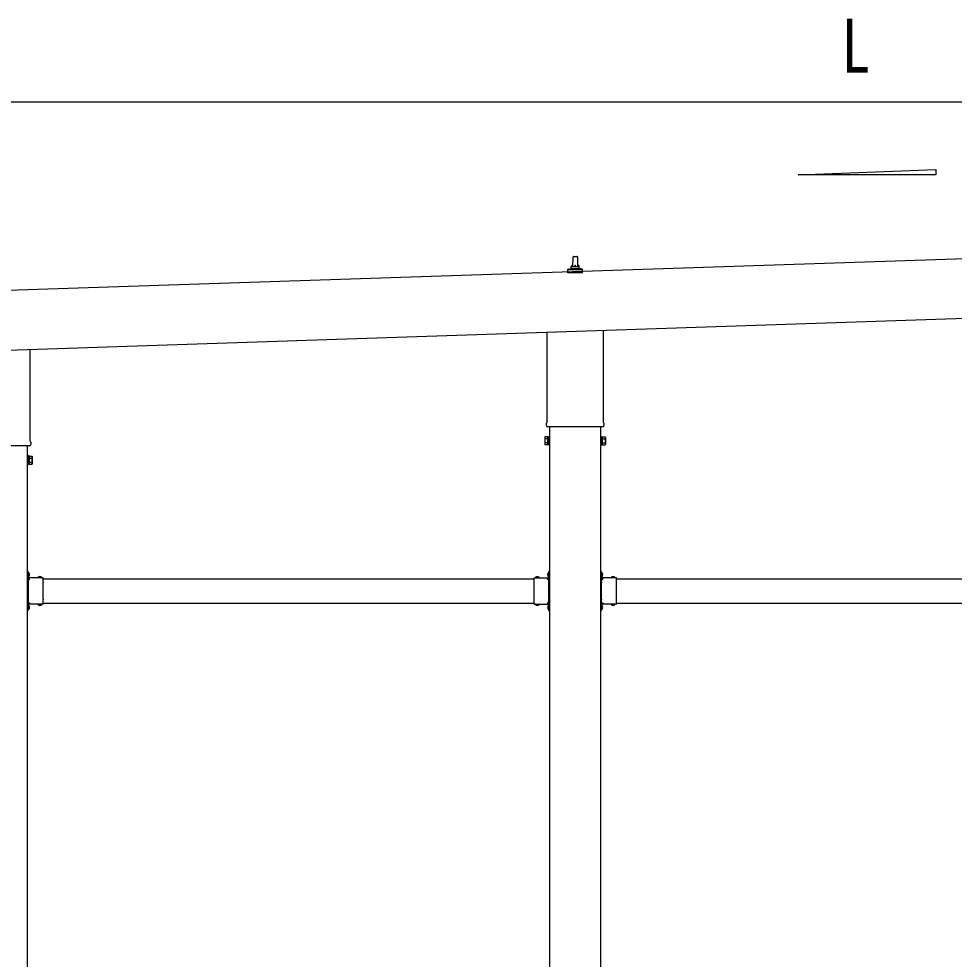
# Model space of a CAD drawing. Units: millimetres, scale not verified. Extents: x -16820 to 16820, y -11880 to 11880.
# Drawn here: x -4234 to -1949, y -1014 to 1284 of the extents above; entities that cross this region are included whole.
import ezdxf
from ezdxf.enums import TextEntityAlignment as Align

# ---------------------------------------------------------------- set-up
doc = ezdxf.new("R2010")
doc.units = ezdxf.units.MM
doc.header["$LTSCALE"] = 50
for name, color, linetype in [('0-5_YKK_13', 4, 'Continuous'), ('0-6_YKK_A1', 4, 'Continuous'), ('0-7_YKK_D', 6, 'Continuous')]:
    doc.layers.add(name, color=color, linetype=linetype)
doc.styles.add('ＭＳ ゴシック', font='')
doc.styles.get('ＭＳ ゴシック').set_extended_font_data('MS Gothic')

msp = doc.modelspace()

# ---------------------------------------------------------------- linework, layer by layer
at = {"layer": '0-5_YKK_13'}
for p, q in [((-2880.92, 678.93), (-2880.19, 702.45)), ((-2879.19, 703.43), (-2870.65, 703.43)), ((-2869.65, 702.45), (-2868.92, 678.93)), ((-2893.17, 663.43), (-2893.17, 671.14)), ((-2892.79, 671.93), (-2857.05, 671.93)), ((-2892.41, 672.11), (-2885.69, 673.74)), ((-2885.3, 673.93), (-2864.54, 673.93)), ((-2884.92, 674.71), (-2884.92, 678.93)), ((-2883.92, 678.93), (-2865.92, 678.93)), ((-2864.92, 674.71), (-2864.92, 678.93)), ((-2857.44, 672.11), (-2864.16, 673.74)), ((-2856.67, 663.43), (-2856.67, 671.14)), ((-2856.67, 663.43), (-2893.17, 663.43)), ((-2943.22, 299.44), (-2943.22, 518.81)), ((-2806.62, 523.36), (-2806.62, 299.44)), ((-4206.62, 476.7), (-4206.62, 252.77)), ((-2944.92, 290.67), (-2944.92, 296.17)), ((-2806.98, 287.17), (-2942.86, 287.17)), ((-2804.92, 296.17), (-2804.92, 290.67)), ((-2948.92, 261.17), (-2948.16, 262.48)), ((-2948.92, 261.17), (-2948.92, 244.17)), ((-2941.92, 257.57), (-2948.16, 257.57)), ((-2807.92, 257.57), (-2801.68, 257.57)), ((-2800.92, 261.17), (-2801.68, 262.48)), ((-2800.92, 261.17), (-2800.92, 244.17)), ((-4206.98, 240.5), (-4342.86, 240.5)), ((-4204.92, 249.5), (-4204.92, 244)), ((-2948.92, 244.17), (-2948.16, 242.85)), ((-2941.92, 247.76), (-2948.16, 247.76)), ((-2941.92, 242.85), (-2948.16, 242.85)), ((-2939.42, 243.47), (-2941.92, 243.47)), ((-2810.42, 243.47), (-2807.92, 243.47)), ((-2807.92, 247.76), (-2801.68, 247.76)), ((-2807.92, 242.85), (-2801.68, 242.85)), ((-2800.92, 244.17), (-2801.68, 242.85)), ((-4207.92, 210.91), (-4201.68, 210.91)), ((-4200.92, 214.5), (-4201.68, 215.81)), ((-4200.92, 214.5), (-4200.92, 197.5)), ((-4210.42, 196.8), (-4207.92, 196.8)), ((-4207.92, 201.09), (-4201.68, 201.09)), ((-4207.92, 196.19), (-4201.68, 196.19)), ((-4200.92, 197.5), (-4201.68, 196.19)), ((-4210.82, -66.5), (-4212.42, -66.5)), ((-4210.82, -83.46), (-4210.82, -66.5)), ((-2939.02, -66.5), (-2937.42, -66.5)), ((-2939.02, -83.46), (-2939.02, -66.5)), ((-2810.82, -66.5), (-2812.42, -66.5)), ((-2810.82, -83.46), (-2810.82, -66.5)), ((-4212.42, -71), (-4210.82, -71)), ((-4210.82, -72), (-4212.42, -72)), ((-4206.72, -74), (-4212.42, -74)), ((-4210.82, -76), (-4212.42, -76)), ((-4212.42, -77), (-4210.82, -77)), ((-4210.82, -69.97), (-4210.82, -78.04)), ((-4210.82, -72.87), (-4208.16, -71.55)), ((-4210.82, -75.13), (-4208.16, -76.45)), ((-4174.42, -81.9), (-4210.82, -81.9)), ((-4210.42, -83.5), (-4207.42, -83.5)), ((-4210.42, -92.29), (-4210.42, -85.5)), ((-4209.96, -69.27), (-4210.12, -69.27)), ((-4209.96, -78.74), (-4210.12, -78.74)), ((-4187.16, -81.04), (-4187.16, -81.2)), ((-4178.39, -81.9), (-4186.46, -81.9)), ((-4183.55, -81.9), (-4184.87, -79.24)), ((-4181.3, -81.9), (-4179.97, -79.24)), ((-4177.69, -81.04), (-4177.69, -81.2)), ((-4174.42, -92.29), (-4174.42, -81.9)), ((-2975.42, -92.29), (-2975.42, -81.9)), ((-2975.42, -81.9), (-2939.02, -81.9)), ((-2972.16, -81.04), (-2972.16, -81.2)), ((-2971.46, -81.9), (-2963.39, -81.9)), ((-2968.55, -81.9), (-2969.87, -79.24)), ((-2966.3, -81.9), (-2964.97, -79.24)), ((-2962.69, -81.04), (-2962.69, -81.2)), ((-2943.12, -74), (-2937.42, -74)), ((-2939.42, -83.5), (-2942.42, -83.5)), ((-2939.02, -72.87), (-2941.68, -71.55)), ((-2939.02, -75.13), (-2941.68, -76.45)), ((-2939.88, -69.27), (-2939.72, -69.27)), ((-2939.88, -78.74), (-2939.72, -78.74)), ((-2939.42, -92.29), (-2939.42, -85.5)), ((-2939.02, -69.97), (-2939.02, -78.04)), ((-2937.42, -71), (-2939.02, -71)), ((-2939.02, -72), (-2937.42, -72)), ((-2939.02, -76), (-2937.42, -76)), ((-2937.42, -77), (-2939.02, -77)), ((-2812.42, -71), (-2810.82, -71)), ((-2810.82, -72), (-2812.42, -72)), ((-2806.72, -74), (-2812.42, -74)), ((-2810.82, -76), (-2812.42, -76)), ((-2812.42, -77), (-2810.82, -77)), ((-2810.82, -69.97), (-2810.82, -78.04)), ((-2810.82, -72.87), (-2808.16, -71.55)), ((-2810.82, -75.13), (-2808.16, -76.45)), ((-2774.42, -81.9), (-2810.82, -81.9)), ((-2810.42, -83.5), (-2807.42, -83.5)), ((-2810.42, -92.29), (-2810.42, -85.5)), ((-2809.96, -69.27), (-2810.12, -69.27)), ((-2809.96, -78.74), (-2810.12, -78.74)), ((-2787.16, -81.04), (-2787.16, -81.2)), ((-2778.39, -81.9), (-2786.46, -81.9)), ((-2783.55, -81.9), (-2784.87, -79.24)), ((-2781.3, -81.9), (-2779.97, -79.24)), ((-2777.69, -81.04), (-2777.69, -81.2)), ((-2774.42, -92.29), (-2774.42, -81.9)), ((-4210.42, -134.29), (-4210.42, -93.71)), ((-4174.42, -134.29), (-4174.42, -93.71)), ((-2975.42, -134.29), (-2975.42, -93.71)), ((-2939.42, -134.29), (-2939.42, -93.71)), ((-2810.42, -134.29), (-2810.42, -93.71)), ((-2774.42, -134.29), (-2774.42, -93.71)), ((-4210.42, -142.5), (-4210.42, -135.71)), ((-4174.42, -146.1), (-4174.42, -135.71)), ((-2975.42, -146.1), (-2975.42, -135.71)), ((-2939.42, -142.5), (-2939.42, -135.71)), ((-2810.42, -142.5), (-2810.42, -135.71)), ((-2774.42, -146.1), (-2774.42, -135.71)), ((-4210.82, -152), (-4212.42, -152)), ((-4210.82, -156), (-4212.42, -156)), ((-4210.82, -161.5), (-4210.82, -144.54)), ((-4174.42, -146.1), (-4210.82, -146.1)), ((-4210.82, -149.97), (-4210.82, -158.04)), ((-4210.82, -152.87), (-4208.16, -151.55)), ((-4210.82, -155.13), (-4208.16, -156.45)), ((-4207.42, -144.5), (-4210.42, -144.5)), ((-4209.96, -149.26), (-4210.12, -149.26)), ((-4209.96, -158.74), (-4210.12, -158.74)), ((-4187.16, -146.96), (-4187.16, -146.8)), ((-4178.39, -146.1), (-4186.46, -146.1)), ((-4183.55, -146.1), (-4184.87, -148.76)), ((-4181.3, -146.1), (-4179.97, -148.76)), ((-4177.69, -146.96), (-4177.69, -146.8)), ((-2975.42, -146.1), (-2939.02, -146.1)), ((-2972.16, -146.96), (-2972.16, -146.8)), ((-2971.46, -146.1), (-2963.39, -146.1)), ((-2968.55, -146.1), (-2969.87, -148.76)), ((-2966.3, -146.1), (-2964.97, -148.76)), ((-2962.69, -146.96), (-2962.69, -146.8)), ((-2942.42, -144.5), (-2939.42, -144.5)), ((-2939.02, -152.87), (-2941.68, -151.55)), ((-2939.02, -155.13), (-2941.68, -156.45)), ((-2939.88, -149.27), (-2939.72, -149.27)), ((-2939.88, -158.74), (-2939.72, -158.74)), ((-2939.02, -161.5), (-2939.02, -144.54)), ((-2939.02, -149.97), (-2939.02, -158.04)), ((-2939.02, -152), (-2937.42, -152)), ((-2939.02, -156), (-2937.42, -156)), ((-2810.82, -152), (-2812.42, -152)), ((-2810.82, -156), (-2812.42, -156)), ((-2810.82, -161.5), (-2810.82, -144.54)), ((-2774.42, -146.1), (-2810.82, -146.1)), ((-2810.82, -149.97), (-2810.82, -158.04)), ((-2810.82, -152.87), (-2808.16, -151.55)), ((-2810.82, -155.13), (-2808.16, -156.45)), ((-2807.42, -144.5), (-2810.42, -144.5)), ((-2809.96, -149.26), (-2810.12, -149.26)), ((-2809.96, -158.74), (-2810.12, -158.74)), ((-2787.16, -146.96), (-2787.16, -146.8)), ((-2778.39, -146.1), (-2786.46, -146.1)), ((-2783.55, -146.1), (-2784.87, -148.76)), ((-2781.3, -146.1), (-2779.97, -148.76)), ((-2777.69, -146.96), (-2777.69, -146.8)), ((-4210.82, -161.5), (-4212.42, -161.5)), ((-2939.02, -161.5), (-2937.42, -161.5)), ((-2810.82, -161.5), (-2812.42, -161.5))]:
    msp.add_line(p, q, dxfattribs=at)
for points in [[(-2941.92, 242.85), (-2941.92, 262.48), (-2948.16, 262.48)], [(-2941.92, 243.47), (-2941.92, 261.87), (-2939.42, 261.87)], [(-2807.92, 243.47), (-2807.92, 261.87), (-2810.42, 261.87)], [(-2807.92, 242.85), (-2807.92, 262.48), (-2801.68, 262.48)], [(-4207.92, 196.8), (-4207.92, 215.2), (-4210.42, 215.2)], [(-4207.92, 196.19), (-4207.92, 215.81), (-4201.68, 215.81)], [(-4212.42, -81.5), (-4212.42, -75.5), (-4212.42, -72.5), (-4212.42, -66.5)], [(-2937.42, -81.5), (-2937.42, -75.5), (-2937.42, -72.5), (-2937.42, -66.5)], [(-2812.42, -81.5), (-2812.42, -75.5), (-2812.42, -72.5), (-2812.42, -66.5)], [(-4210.42, -85.5), (-4207.42, -85.5), (-4207.42, -81.9)], [(-2939.42, -85.5), (-2942.42, -85.5), (-2942.42, -81.9)], [(-2810.42, -85.5), (-2807.42, -85.5), (-2807.42, -81.9)], [(-4212.42, -161.5), (-4212.42, -155.5), (-4212.42, -152.5), (-4212.42, -146.5)], [(-4210.42, -142.5), (-4207.42, -142.5), (-4207.42, -146.1)], [(-2939.42, -142.5), (-2942.42, -142.5), (-2942.42, -146.1)], [(-2937.42, -161.5), (-2937.42, -155.5), (-2937.42, -152.5), (-2937.42, -146.5)], [(-2812.42, -161.5), (-2812.42, -155.5), (-2812.42, -152.5), (-2812.42, -146.5)], [(-2810.42, -142.5), (-2807.42, -142.5), (-2807.42, -146.1)]]:
    msp.add_lwpolyline(points, dxfattribs=at)
for points in [[(-2939.42, 242.17), (-2939.42, 263.17), (-2937.42, 263.17), (-2937.42, 242.17)], [(-2810.42, 242.17), (-2810.42, 263.17), (-2812.42, 263.17), (-2812.42, 242.17)], [(-4210.42, 195.5), (-4210.42, 216.5), (-4212.42, 216.5), (-4212.42, 195.5)]]:
    msp.add_lwpolyline(points, close=True, dxfattribs=at)
for centre, radius, start, end in [((-2879.19, 702.43), 1, 90, 178.60509), ((-2870.65, 702.43), 1, 1.39491, 90), ((-2892.17, 671.14), 1, 103.62699, 180), ((-2885.92, 674.71), 1, 283.62699, 0), ((-2880.84, 678.29), 4.13, 90, 171.17633), ((-2883.92, 677.93), 1, 90, 180), ((-2871.59, 678.93), 4.83, 133.60282, 180), ((-2878.25, 678.93), 4.83, 0, 46.39718), ((-2869.01, 678.29), 4.13, 8.82367, 90), ((-2865.92, 677.93), 1, 0, 90), ((-2863.92, 674.71), 1, 180, 256.37301), ((-2857.67, 671.14), 1, 0, 76.37301), ((-2940.92, 296.17), 4, 125.09963, 180), ((-2808.92, 296.17), 4, 0, 54.90037), ((-2940.92, 290.67), 4, 180, 194.47751), ((-2940.92, 290.67), 4, 194.47751, 241.04498), ((-2808.92, 290.67), 4, 298.95502, 345.52249), ((-2808.92, 290.67), 4, 345.52249, 0), ((-4208.92, 249.5), 4, 0, 54.90037), ((-2944.58, 260.03), 4.34, 145.61575, 214.38425), ((-2932.68, 252.67), 16.24, 162.41205, 197.58795), ((-2805.27, 260.03), 4.34, 325.61575, 34.38425), ((-2817.16, 252.67), 16.24, 342.41205, 17.58795), ((-4208.92, 244), 4, 298.95502, 345.52249), ((-4208.92, 244), 4, 345.52249, 0), ((-2944.58, 245.31), 4.34, 145.61575, 214.38425), ((-2805.27, 245.31), 4.34, 325.61575, 34.38425), ((-4205.27, 213.36), 4.34, 325.61575, 34.38425), ((-4217.16, 206), 16.24, 342.41205, 17.58795), ((-4205.27, 198.64), 4.34, 325.61575, 34.38425), ((-4210.42, -81.5), 2, 180, 270), ((-4210.12, -69.97), 0.7, 90, 180), ((-4210.12, -78.04), 0.7, 180, 270), ((-4209.96, -70.13), 0.862, 39.12355, 90), ((-4209.96, -77.87), 0.862, 270, 320.87645), ((-4214.72, -74), 7, 0, 39.12355), ((-4214.72, -74), 7, 320.87645, 0), ((-4186.46, -81.2), 0.7, 180, 270), ((-4186.29, -81.04), 0.862, 129.12355, 180), ((-4182.42, -85.8), 7, 90, 129.12355), ((-4182.42, -85.8), 7, 50.87645, 90), ((-4178.39, -81.2), 0.7, 270, 0), ((-4178.55, -81.04), 0.862, 0, 50.87645), ((-2971.46, -81.2), 0.7, 180, 270), ((-2971.29, -81.04), 0.862, 129.12355, 180), ((-2967.42, -85.8), 7, 90, 129.12355), ((-2967.42, -85.8), 7, 50.87645, 90), ((-2963.39, -81.2), 0.7, 270, 0), ((-2963.55, -81.04), 0.862, 0, 50.87645), ((-2935.12, -74), 7, 140.87645, 180), ((-2935.12, -74), 7, 180, 219.12355), ((-2939.88, -70.13), 0.862, 90, 140.87645), ((-2939.88, -77.87), 0.862, 219.12355, 270), ((-2939.72, -69.97), 0.7, 0, 90), ((-2939.72, -78.04), 0.7, 270, 0), ((-2939.42, -81.5), 2, 270, 0), ((-2810.42, -81.5), 2, 180, 270), ((-2810.12, -69.97), 0.7, 90, 180), ((-2810.12, -78.04), 0.7, 180, 270), ((-2809.96, -70.13), 0.862, 39.12355, 90), ((-2809.96, -77.87), 0.862, 270, 320.87645), ((-2814.72, -74), 7, 0, 39.12355), ((-2814.72, -74), 7, 320.87645, 0), ((-2786.46, -81.2), 0.7, 180, 270), ((-2786.29, -81.04), 0.862, 129.12355, 180), ((-2782.42, -85.8), 7, 90, 129.12355), ((-2782.42, -85.8), 7, 50.87645, 90), ((-2778.39, -81.2), 0.7, 270, 0), ((-2778.55, -81.04), 0.862, 0, 50.87645), ((-4211.12, -93), 1, 314.427, 45.573), ((-4173.72, -93), 1, 134.427, 225.573), ((-2976.12, -93), 1, 314.427, 45.573), ((-2938.72, -93), 1, 134.427, 225.573), ((-2811.12, -93), 1, 314.427, 45.573), ((-2773.72, -93), 1, 134.427, 225.573), ((-4211.12, -135), 1, 314.427, 45.573), ((-4173.72, -135), 1, 134.427, 225.573), ((-2976.12, -135), 1, 314.427, 45.573), ((-2938.72, -135), 1, 134.427, 225.573), ((-2811.12, -135), 1, 314.427, 45.573), ((-2773.72, -135), 1, 134.427, 225.573), ((-4210.42, -146.5), 2, 90, 180), ((-4210.12, -149.97), 0.7, 90, 180), ((-4210.12, -158.04), 0.7, 180, 270), ((-4209.96, -150.13), 0.862, 39.12355, 90), ((-4209.96, -157.87), 0.862, 270, 320.87645), ((-4214.72, -154), 7, 0, 39.12355), ((-4214.72, -154), 7, 320.87645, 0), ((-4186.46, -146.8), 0.7, 90, 180), ((-4186.29, -146.96), 0.862, 180, 230.87645), ((-4182.42, -142.2), 7, 230.87645, 270), ((-4182.42, -142.2), 7, 270, 309.12355), ((-4178.39, -146.8), 0.7, 0, 90), ((-4178.55, -146.96), 0.862, 309.12355, 0), ((-2971.46, -146.8), 0.7, 90, 180), ((-2971.29, -146.96), 0.862, 180, 230.87645), ((-2967.42, -142.2), 7, 230.87645, 270), ((-2967.42, -142.2), 7, 270, 309.12355), ((-2963.39, -146.8), 0.7, 0, 90), ((-2963.55, -146.96), 0.862, 309.12355, 0), ((-2935.12, -154), 7, 140.87645, 180), ((-2935.12, -154), 7, 180, 219.12355), ((-2939.88, -150.13), 0.862, 90, 140.87645), ((-2939.88, -157.87), 0.862, 219.12355, 270), ((-2939.72, -149.97), 0.7, 0, 90), ((-2939.72, -158.04), 0.7, 270, 0), ((-2939.42, -146.5), 2, 0, 90), ((-2810.42, -146.5), 2, 90, 180), ((-2810.12, -149.97), 0.7, 90, 180), ((-2810.12, -158.04), 0.7, 180, 270), ((-2809.96, -150.13), 0.862, 39.12355, 90), ((-2809.96, -157.87), 0.862, 270, 320.87645), ((-2814.72, -154), 7, 0, 39.12355), ((-2814.72, -154), 7, 320.87645, 0), ((-2786.46, -146.8), 0.7, 90, 180), ((-2786.29, -146.96), 0.862, 180, 230.87645), ((-2782.42, -142.2), 7, 230.87645, 270), ((-2782.42, -142.2), 7, 270, 309.12355), ((-2778.39, -146.8), 0.7, 0, 90), ((-2778.55, -146.96), 0.862, 309.12355, 0)]:
    msp.add_arc(centre, radius, start, end, dxfattribs=at)
at = {"layer": '0-6_YKK_A1'}
for p, q in [((-2330.24, 903.19), (-1994.24, 915.6)), ((-1994.24, 903.19), (-2330.24, 903.19)), ((-1994.24, 915.6), (-1994.24, 903.19)), ((515.96, 779.17), (-4876.06, 599.46)), ((-4871.23, 454.54), (520.79, 634.28)), ((-2937.42, 287.17), (-2937.42, -2557)), ((-2812.42, -2557), (-2812.42, 287.17)), ((-4212.42, -2557), (-4212.42, 240.5)), ((-4174.42, -84), (-2975.42, -84)), ((-2774.42, -84), (-1575.42, -84)), ((-4207.42, -144), (-4211.92, -144)), ((-4174.42, -144), (-2975.42, -144)), ((-2942.42, -144), (-2937.92, -144)), ((-2807.42, -144), (-2811.92, -144)), ((-2774.42, -144), (-1575.42, -144))]:
    msp.add_line(p, q, dxfattribs=at)
for points in [[(-4207.42, -84), (-4211.92, -84), (-4211.92, -144)], [(-2942.42, -84), (-2937.92, -84), (-2937.92, -144)], [(-2807.42, -84), (-2811.92, -84), (-2811.92, -144)]]:
    msp.add_lwpolyline(points, dxfattribs=at)
at = {"layer": '0-7_YKK_D'}
msp.add_line((338.26, 1080.45), (-4693.52, 1080.45), dxfattribs=at)

# ---------------------------------------------------------------- texts
at = {"layer": '0-7_YKK_D', "style": 'ＭＳ ゴシック', "width": 0.8}
msp.add_text('L', height=132, dxfattribs=at).set_placement((-2225.63, 1112.45), align=Align.BOTTOM_LEFT)

doc.saveas('drawing.dxf')
